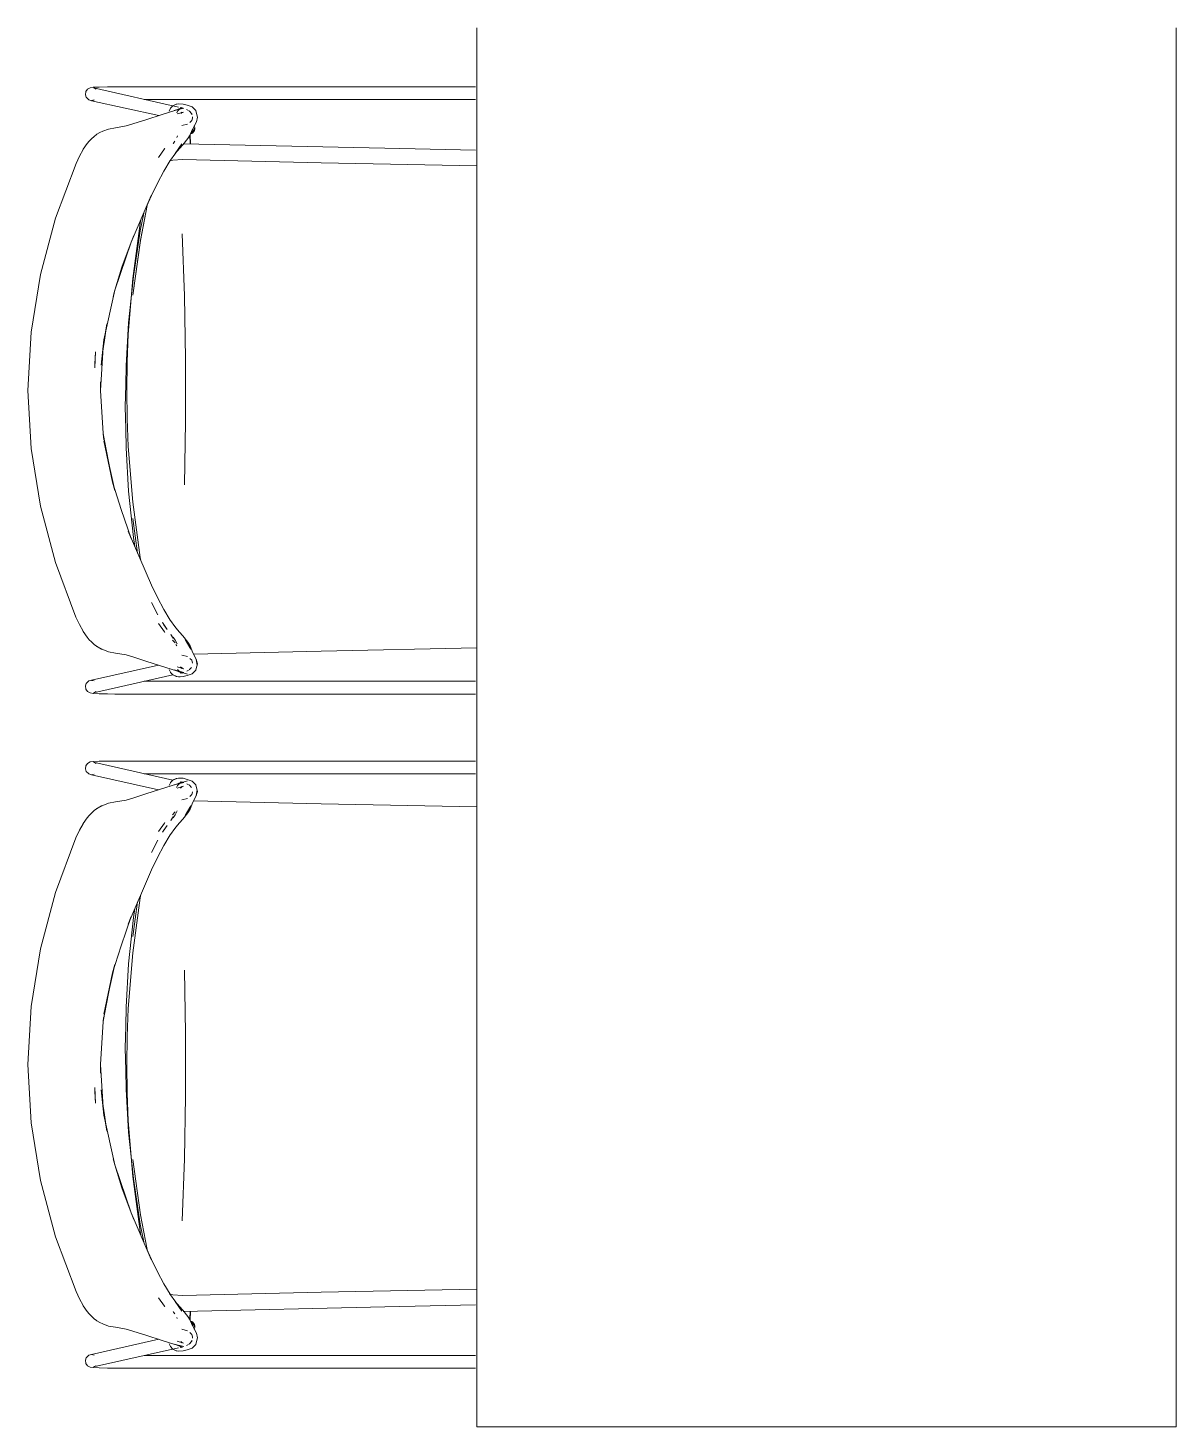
# Model space of a CAD drawing. Header units: millimetres. Extents: x 79795 to 317870, y -36033 to 97293.
# Drawn here: x 191839 to 192824, y 30507 to 31707 of the extents above; entities that cross this region are included whole.
import ezdxf

# ---------------------------------------------------------------- set-up
doc = ezdxf.new("R2010")
doc.units = ezdxf.units.MM
doc.header["$MEASUREMENT"] = 0
doc.layers.add('G-IMPT', color=8, linetype='CONTINUOUS', lineweight=9)
doc.layers.add('I-FURN', color=8, linetype='CONTINUOUS', lineweight=9)

msp = doc.modelspace()

# ---------------------------------------------------------------- linework, layer by layer
at = {"layer": 'G-IMPT'}
for p, q in [((191892.8, 31656.1), (191890.4, 31654.9)), ((191895.2, 31656.5), (191892.8, 31656.1)), ((191900.4, 31656.7), (191895.2, 31656.5)), ((191907.6, 31656.9), (191900.4, 31656.7)), ((191907.6, 31656.9), (191913.9, 31657)), ((192223.3, 31657), (191913.9, 31657)), ((191888.6, 31650.1), (191888.9, 31652.8)), ((191888.6, 31650.1), (191889.3, 31648)), ((191890.4, 31654.9), (191888.9, 31652.8)), ((191889.6, 31647.7), (191889.3, 31648)), ((191889.6, 31647.7), (191891.4, 31645.8)), ((191891.4, 31645.8), (191891.1, 31646.1)), ((191893.9, 31645), (191891.4, 31645.8)), ((191896.2, 31645.7), (191893.7, 31645.3)), ((191896, 31645.6), (191893.7, 31645.3)), ((191893.9, 31645), (191951.5, 31632.2)), ((191968.4, 31639.4), (191895.5, 31655.9)), ((191895.5, 31655.9), (191897.6, 31654.8)), ((191897.4, 31655.1), (191897.6, 31654.8)), ((192223.3, 31646.1), (191939, 31646.1)), ((191953.6, 31632.9), (191941.2, 31629)), ((191965.4, 31636.7), (191953.6, 31632.9)), ((191960.4, 31636), (191961.6, 31638.5)), ((191960.4, 31635.9), (191961.6, 31638.5)), ((191961.5, 31638.3), (191960.4, 31635.9)), ((191960.4, 31636), (191960.4, 31635.9)), ((191961.5, 31638.3), (191961.6, 31638.5)), ((191963.4, 31640.4), (191961.6, 31638.5)), ((191963.4, 31640.4), (191963.7, 31640.6)), ((191966.6, 31642), (191963.7, 31640.6)), ((191972.9, 31638.5), (191964.7, 31636.5)), ((191970.6, 31638.3), (191964.7, 31636.5)), ((191965.4, 31636.7), (191972.9, 31638.5)), ((191966.9, 31642.1), (191966.6, 31642)), ((191966.9, 31642.1), (191968.6, 31642.4)), ((191967, 31634.5), (191967.7, 31635.9)), ((191972.8, 31635.3), (191967.3, 31633.7)), ((191969.4, 31637.8), (191968, 31636.3)), ((191968.3, 31637.6), (191971.5, 31639.1)), ((191968.3, 31637.6), (191970.6, 31638.3)), ((191972.6, 31642.1), (191968.6, 31642.4)), ((191969.4, 31637.8), (191971.5, 31639.1)), ((191971.9, 31638.7), (191969.9, 31639.1)), ((191970.5, 31634), (191971.5, 31635.1)), ((191970.5, 31634), (191971.1, 31634.8)), ((191972.8, 31635.3), (191970.7, 31634.4)), ((191971.5, 31635.1), (191970.7, 31634.4)), ((191972.6, 31642.1), (191975.8, 31641.1)), ((191975.4, 31637.5), (191977.1, 31636.7)), ((191980.1, 31639.8), (191975.8, 31641.1)), ((191975.9, 31637.1), (191977.1, 31636.7)), ((191979.9, 31633.7), (191977.7, 31636.4)), ((191978.9, 31634.8), (191980.1, 31633.2)), ((191978.9, 31634.8), (191979.3, 31634.2)), ((191980.1, 31633.2), (191979.3, 31634.2)), ((191980.1, 31639.8), (191983.2, 31636.5)), ((191983.2, 31636.5), (191983.7, 31635.2)), ((191983.7, 31635.2), (191984.8, 31631)), ((191903.4, 31618.9), (191908.3, 31620.7)), ((191914.3, 31621.8), (191908.3, 31620.7)), ((191914.3, 31621.8), (191923.6, 31623.5)), ((191923.6, 31623.5), (191929.2, 31625.1)), ((191941.2, 31629), (191929.2, 31625.1)), ((191976.2, 31624.9), (191971.4, 31623.6)), ((191979.8, 31628.1), (191978.1, 31626.3)), ((191978.4, 31615.6), (191980.6, 31620.5)), ((191984, 31626.9), (191979.6, 31618.5)), ((191980.6, 31620.5), (191979.6, 31618.5)), ((191979.8, 31628.1), (191980.1, 31628.7)), ((191980.1, 31628.7), (191980.5, 31630.6)), ((191980.6, 31631.2), (191980.5, 31630.6)), ((191984, 31626.9), (191984.8, 31631)), ((191886.8, 31603.4), (191890.2, 31608.3)), ((191890.2, 31608.3), (191891.9, 31610.4)), ((191893.7, 31612.2), (191891.9, 31610.4)), ((191896.2, 31614.4), (191893.7, 31612.2)), ((191898.1, 31616), (191896.2, 31614.4)), ((191898.1, 31616), (191898.5, 31616.2)), ((191898.5, 31616.2), (191901.1, 31617.7)), ((191903.4, 31618.9), (191901.1, 31617.7)), ((191963.8, 31608.1), (191964.2, 31608.7)), ((191965.3, 31610.3), (191964.2, 31608.7)), ((191967, 31613.5), (191967.5, 31614.9)), ((191976.4, 31612.5), (191972.1, 31607.1)), ((191972.5, 31608.1), (192145.4, 31604.3)), ((191978.4, 31615.6), (191976.4, 31612.5)), ((191978.2, 31615.3), (191978.5, 31608)), ((191978.2, 31615.3), (191978.5, 31608)), ((191978.9, 31607.9), (191978.6, 31616)), ((191880.6, 31591.1), (191883.4, 31597.5)), ((191883.4, 31597.5), (191886.6, 31603.1)), ((191886.8, 31603.4), (191886.6, 31603.1)), ((191956.5, 31603.8), (191951.2, 31596.4)), ((191956.8, 31604.2), (191956.5, 31603.8)), ((191966.2, 31600.2), (191960.7, 31592.8)), ((191971.3, 31607.9), (191965.7, 31599.7)), ((191969.2, 31603.9), (191965.7, 31599.7)), ((191971.3, 31607.9), (191966.2, 31600.2)), ((191969.2, 31603.9), (191972.1, 31607.1)), ((192223.3, 31602.6), (192145.4, 31604.3)), ((191863, 31544.3), (191880.6, 31591.1)), ((191950.4, 31574.2), (191955.9, 31584.6)), ((191955.9, 31584.6), (191961.3, 31593.6)), ((191960.7, 31593.3), (191963.6, 31594)), ((191960.7, 31592.8), (191961.3, 31593.6)), ((191963.6, 31594), (191971.9, 31594.5)), ((191971.9, 31594.5), (192090.8, 31591.8)), ((192224.4, 31589.1), (192090.8, 31591.8)), ((191950.4, 31574.2), (191945.2, 31563.6)), ((191927.9, 31523.6), (191945.1, 31563.6)), ((191941, 31554.2), (191945.1, 31563.6)), ((191941, 31554.2), (191945.2, 31563.6)), ((191935.7, 31533.4), (191938.6, 31548.6)), ((191935.8, 31525.2), (191941.5, 31555.1)), ((191941.5, 31555.1), (191935.9, 31525.4)), ((191850, 31495.8), (191863, 31544.3)), ((191929.2, 31492.5), (191935.6, 31539.8)), ((191935.6, 31539.8), (191936.2, 31543)), ((191930.1, 31529.4), (191927.9, 31523.6)), ((191930.1, 31529.4), (191927.9, 31523.6)), ((191929.4, 31478.1), (191935.9, 31525.4)), ((191935.8, 31525.2), (191929.4, 31478.1)), ((191935.7, 31533.4), (191929.8, 31494.3)), ((191971.5, 31530.7), (191973.6, 31477.5)), ((191927.9, 31523.6), (191913.8, 31482.4)), ((191927.9, 31523.6), (191919.9, 31502.1)), ((191927.9, 31523.6), (191919.9, 31502.1)), ((191913.8, 31482.4), (191919.9, 31502.1)), ((191919.9, 31502.1), (191913.9, 31482.4)), ((191850, 31495.8), (191841.9, 31446.5)), ((191925.4, 31444.7), (191929.2, 31492.5)), ((191929.8, 31494.3), (191925.7, 31454.5)), ((191904.5, 31439.9), (191913.8, 31482.4)), ((191913.8, 31482.4), (191912.4, 31477.2)), ((191912.4, 31477.2), (191913.9, 31482.4)), ((191974.6, 31423.6), (191973.6, 31477.5)), ((191907, 31453.7), (191904.9, 31439.6)), ((191907, 31453.7), (191905.7, 31446.6)), ((191925.7, 31454.5), (191923.6, 31417.5)), ((191839.3, 31396.5), (191841.9, 31446.5)), ((191925.4, 31444.7), (191924.4, 31420.6)), ((191897.3, 31429.6), (191896.6, 31416)), ((191896.7, 31419.4), (191897.3, 31429.6)), ((191901.5, 31396.5), (191903.8, 31433.5)), ((191904.5, 31439.9), (191902.1, 31418.3)), ((191902.1, 31418.3), (191903.2, 31428.6)), ((191904.5, 31439.9), (191903.2, 31428.6)), ((191904.9, 31439.6), (191903.2, 31428.6)), ((191903.8, 31433.5), (191903.2, 31428.6)), ((191923.6, 31417.5), (191923.2, 31401.2)), ((191924.4, 31420.6), (191924.1, 31396.5)), ((191974.6, 31423.6), (191974.6, 31369.5)), ((191839.3, 31396.5), (191841.9, 31346.6)), ((191901.5, 31396.5), (191901.6, 31404)), ((191901.5, 31396.5), (191901.6, 31404)), ((191903.9, 31359.6), (191901.5, 31396.5)), ((191923.2, 31401.2), (191922.8, 31382.3)), ((191924.1, 31396.5), (191924.4, 31372.5)), ((191923.2, 31363.5), (191922.8, 31382.3)), ((191925.4, 31348.4), (191924.4, 31372.5)), ((191973.6, 31315.6), (191974.6, 31369.5)), ((191903.8, 31359.6), (191904.9, 31353.2)), ((191903.8, 31359.6), (191904.2, 31356.1)), ((191903.9, 31359.6), (191904.4, 31354.2)), ((191923.2, 31363.5), (191923.6, 31347.2)), ((191850, 31297.2), (191841.9, 31346.6)), ((191913.8, 31310.7), (191904.5, 31353.2)), ((191911.9, 31317.7), (191904.5, 31353.2)), ((191904.9, 31353.2), (191911.9, 31317.7)), ((191925.7, 31310.1), (191923.6, 31347.2)), ((191929.2, 31300.6), (191925.4, 31348.4)), ((191913.8, 31310.7), (191911.9, 31317.7)), ((191911.9, 31317.7), (191914.1, 31310.7)), ((191919.3, 31294.5), (191914.1, 31310.7)), ((191925.7, 31310.1), (191929.8, 31270.4)), ((191863, 31248.8), (191850, 31297.2)), ((191929.2, 31300.6), (191935.6, 31253.3)), ((191919.3, 31294.5), (191927.9, 31269.5)), ((191933.4, 31256.9), (191929.4, 31286.5)), ((191933.4, 31256.9), (191929.4, 31286.5)), ((191927.9, 31269.5), (191925.3, 31275.9)), ((191945.2, 31229.5), (191925.3, 31275.9)), ((191930.9, 31262.7), (191929.8, 31270.4)), ((191863, 31248.8), (191880.5, 31202.1)), ((191935.6, 31253.3), (191936.1, 31250.7)), ((191945.2, 31229.5), (191950.4, 31218.9)), ((191950.7, 31204.1), (191945.2, 31214.5)), ((191945.2, 31214.5), (191950.2, 31205.1)), ((191950.4, 31218.9), (191955.9, 31208.5)), ((191880.5, 31202.1), (191883.4, 31195.6)), ((191950.7, 31204.1), (191950.2, 31205.1)), ((191961.3, 31199.5), (191955.9, 31208.5)), ((191966.2, 31192.9), (191960.7, 31200.3)), ((191961.3, 31199.5), (191960.7, 31200.3)), ((191886.6, 31190), (191883.4, 31195.6)), ((191886.6, 31190), (191886.8, 31189.7)), ((191890.2, 31184.8), (191886.8, 31189.7)), ((191951.2, 31196.6), (191956.5, 31189.3)), ((191958.7, 31191.3), (191954.7, 31197.3)), ((191954.7, 31197.3), (191956, 31195.3)), ((191958.7, 31191.3), (191956, 31195.3)), ((191956.8, 31188.8), (191956.5, 31189.3)), ((191966.2, 31192.9), (191969.2, 31189.2)), ((191972.1, 31186), (191969.2, 31189.2)), ((191890.2, 31184.8), (191891.9, 31182.7)), ((191893.7, 31180.9), (191891.9, 31182.7)), ((191893.7, 31180.9), (191894.3, 31180.4)), ((191896.2, 31178.6), (191894.3, 31180.4)), ((191898.1, 31177.1), (191896.2, 31178.6)), ((191902.4, 31174.7), (191898.1, 31177.1)), ((191898.1, 31177.1), (191898.5, 31176.9)), ((191898.1, 31177.1), (191903.4, 31174.2)), ((191898.5, 31176.9), (191901.1, 31175.4)), ((191962.3, 31186.5), (191961.9, 31187.1)), ((191964, 31184), (191961.9, 31187.1)), ((191962.3, 31186.5), (191964, 31184)), ((191965.5, 31179.9), (191963.3, 31182.3)), ((191965.6, 31182.2), (191963.8, 31184.9)), ((191964.2, 31184.4), (191963.8, 31184.9)), ((191965.6, 31182.2), (191964.2, 31184.4)), ((191965.6, 31182.2), (191965.3, 31182.8)), ((191967.2, 31179), (191965.3, 31182.8)), ((191965.6, 31182.2), (191967.2, 31179)), ((191966.3, 31178.7), (191967.1, 31177.5)), ((191976.4, 31180.5), (191972.1, 31186)), ((191976.6, 31179.3), (191974.3, 31182.9)), ((191974.3, 31182.9), (191979.1, 31174.6)), ((191978.4, 31177.5), (191976.4, 31180.5)), ((191976.6, 31179.3), (191979.1, 31174.6)), ((191978.4, 31177.5), (191980.9, 31171.4)), ((191901.1, 31175.4), (191903.4, 31174.2)), ((191902.4, 31174.7), (191903.4, 31174.2)), ((191908.3, 31172.4), (191903.4, 31174.2)), ((191914.4, 31171.2), (191908.3, 31172.4)), ((191923.6, 31169.6), (191914.4, 31171.2)), ((191923.6, 31169.6), (191929.2, 31167.9)), ((191929.2, 31167.9), (191941.2, 31164.1)), ((191941.2, 31164.1), (191962.3, 31157.3)), ((191976.2, 31168.2), (191971.4, 31169.5)), ((191979.8, 31165), (191978.3, 31166.6)), ((191979.8, 31165), (191980.3, 31164)), ((191980.4, 31162.5), (191980.3, 31164)), ((191983.9, 31165.4), (191980.9, 31171.4)), ((191981.4, 31170.4), (192090.8, 31172.9)), ((191984.8, 31162.1), (191983.6, 31165.8)), ((191984.4, 31160.7), (191983.6, 31165.8)), ((191984.4, 31160.7), (191983.9, 31165.4)), ((192090.8, 31172.9), (192224.4, 31175.6)), ((191951.3, 31160.9), (191893.9, 31148.1)), ((191895.5, 31137.2), (191963.7, 31152.6)), ((191960.4, 31157), (191960.4, 31157.2)), ((191960.4, 31157), (191961.5, 31154.8)), ((191961.5, 31154.8), (191961.6, 31154.6)), ((191963.7, 31152.5), (191961.6, 31154.6)), ((191961.9, 31154.3), (191963.4, 31152.7)), ((191961.9, 31154.3), (191963.7, 31152.5)), ((191970.6, 31154.8), (191962.3, 31157.3)), ((191966.9, 31151), (191963.4, 31152.7)), ((191963.4, 31152.7), (191966.6, 31151.1)), ((191963.4, 31152.7), (191963.7, 31152.5)), ((191966.9, 31151), (191963.7, 31152.5)), ((191972.9, 31154.6), (191964.8, 31156.7)), ((191964.8, 31156.7), (191966, 31156.3)), ((191972.9, 31154.6), (191966, 31156.3)), ((191972.8, 31157.8), (191967.3, 31159.3)), ((191969.4, 31155.3), (191967.7, 31157.1)), ((191971.5, 31154), (191968.3, 31155.5)), ((191976.2, 31153.2), (191968.3, 31155.5)), ((191971.5, 31154), (191969.4, 31155.3)), ((191969.9, 31154), (191971.8, 31154.4)), ((191971.5, 31158), (191970.1, 31159.5)), ((191970.1, 31159.5), (191971, 31158.4)), ((191971.5, 31158), (191970.4, 31159)), ((191972.8, 31157.8), (191970.4, 31159)), ((191976.2, 31153.2), (191970.6, 31154.8)), ((191977.1, 31156.4), (191975.5, 31155.6)), ((191975.8, 31152), (191980.1, 31153.3)), ((191976, 31156), (191977.1, 31156.4)), ((191976.1, 31156), (191977.1, 31156.4)), ((191979.6, 31158.9), (191977.6, 31156.7)), ((191983.2, 31156.6), (191980.1, 31153.3)), ((191983.7, 31157.9), (191983.2, 31156.6)), ((191984.8, 31162.1), (191983.7, 31157.9)), ((191889.3, 31145.1), (191888.6, 31143)), ((191888.9, 31140.3), (191888.6, 31143)), ((191890.4, 31138.2), (191888.9, 31140.3)), ((191889.3, 31145.1), (191891.1, 31147)), ((191891.4, 31147.3), (191891.1, 31147)), ((191893.9, 31148.1), (191891.4, 31147.3)), ((191896.2, 31147.4), (191893.7, 31147.8)), ((191896, 31147.5), (191893.7, 31147.8)), ((191939, 31147), (192223.3, 31147)), ((191966.9, 31151), (191966.6, 31151.1)), ((191966.9, 31151), (191968.6, 31150.7)), ((191969.8, 31150.8), (191968.6, 31150.7)), ((191972.6, 31151), (191969.8, 31150.8)), ((191975.8, 31152), (191972.6, 31151)), ((191892.8, 31137), (191890.4, 31138.2)), ((191892.8, 31137), (191895.2, 31136.6)), ((191895.2, 31136.6), (191900.4, 31136.3)), ((191895.5, 31137.2), (191897.6, 31138.2)), ((191897.6, 31138.2), (191897.4, 31138)), ((191900.4, 31136.3), (191907.6, 31136.2)), ((191913.9, 31136.1), (191907.6, 31136.2)), ((192223.3, 31136.1), (191913.9, 31136.1)), ((191888.9, 31074.4), (191888.6, 31071.8)), ((191889.3, 31069.6), (191888.6, 31071.8)), ((191890.4, 31076.6), (191888.9, 31074.4)), ((191889.3, 31069.6), (191891.1, 31067.8)), ((191892.8, 31077.8), (191890.4, 31076.6)), ((191892.8, 31077.8), (191895.2, 31078.1)), ((191895.2, 31078.1), (191900.4, 31078.4)), ((191895.5, 31077.5), (191963.7, 31062.2)), ((191895.5, 31077.5), (191897.6, 31076.5)), ((191897.6, 31076.5), (191897.4, 31076.7)), ((191900.4, 31078.4), (191907.6, 31078.6)), ((191913.9, 31078.6), (191907.6, 31078.6)), ((192223.3, 31078.6), (191913.9, 31078.6)), ((191891.4, 31067.5), (191891.1, 31067.8)), ((191893.9, 31066.7), (191891.4, 31067.5)), ((191896.2, 31067.4), (191893.7, 31066.9)), ((191896, 31067.3), (191893.7, 31066.9)), ((191951.3, 31053.8), (191893.9, 31066.7)), ((191939, 31067.7), (192223.3, 31067.7)), ((191941.2, 31050.7), (191962.3, 31057.4)), ((191960.4, 31057.7), (191961.5, 31060)), ((191960.4, 31057.7), (191960.4, 31057.6)), ((191961.5, 31060), (191961.6, 31060.2)), ((191963.7, 31062.2), (191961.6, 31060.2)), ((191961.9, 31060.4), (191963.7, 31062.2)), ((191961.9, 31060.4), (191963.4, 31062.1)), ((191970.6, 31060), (191962.3, 31057.4)), ((191966.9, 31063.7), (191963.4, 31062.1)), ((191963.4, 31062.1), (191966.6, 31063.7)), ((191963.4, 31062.1), (191963.7, 31062.2)), ((191966.9, 31063.7), (191963.7, 31062.2)), ((191972.9, 31060.1), (191964.8, 31058.1)), ((191964.8, 31058.1), (191966, 31058.4)), ((191972.9, 31060.1), (191966, 31058.4)), ((191966.9, 31063.7), (191966.6, 31063.7)), ((191966.8, 31055.8), (191967.7, 31057.6)), ((191966.9, 31063.7), (191968.6, 31064)), ((191972.8, 31057), (191967.3, 31055.4)), ((191969.4, 31059.4), (191967.7, 31057.6)), ((191976.2, 31061.6), (191968.3, 31059.2)), ((191971.5, 31060.8), (191968.3, 31059.2)), ((191969.8, 31063.9), (191968.6, 31064)), ((191971.5, 31060.8), (191969.4, 31059.4)), ((191972.6, 31063.8), (191969.8, 31063.9)), ((191969.9, 31060.8), (191971.8, 31060.3)), ((191971.5, 31056.7), (191970.1, 31055.3)), ((191970.1, 31055.3), (191971, 31056.4)), ((191972.8, 31057), (191970.4, 31055.8)), ((191971.5, 31056.7), (191970.4, 31055.8)), ((191976.2, 31061.6), (191970.6, 31060)), ((191975.8, 31062.8), (191972.6, 31063.8)), ((191977.1, 31058.4), (191975.5, 31059.1)), ((191975.8, 31062.8), (191980.1, 31061.4)), ((191975.9, 31058.8), (191977.1, 31058.4)), ((191979.6, 31055.8), (191977.6, 31058.1)), ((191983.2, 31058.2), (191980.1, 31061.4)), ((191983.7, 31056.9), (191983.2, 31058.2)), ((191984.8, 31052.6), (191983.7, 31056.9)), ((191923.6, 31045.1), (191914.4, 31043.5)), ((191923.6, 31045.1), (191929.2, 31046.8)), ((191929.2, 31046.8), (191941.2, 31050.7)), ((191976.2, 31046.6), (191971.4, 31045.2)), ((191979.8, 31049.8), (191978.3, 31048.1)), ((191979.8, 31049.8), (191980.3, 31050.7)), ((191980.4, 31052.3), (191980.3, 31050.7)), ((191983.9, 31049.4), (191980.9, 31043.4)), ((191981.4, 31044.4), (192090.8, 31041.9)), ((191984.4, 31054), (191983.6, 31049)), ((191984.8, 31052.6), (191983.6, 31049)), ((191984.4, 31054), (191983.9, 31049.4)), ((191890.2, 31030), (191891.9, 31032)), ((191893.7, 31033.9), (191891.9, 31032)), ((191893.7, 31033.9), (191894.3, 31034.4)), ((191896.2, 31036.1), (191894.3, 31034.4)), ((191898.1, 31037.6), (191896.2, 31036.1)), ((191898.1, 31037.6), (191903.4, 31040.6)), ((191902.4, 31040.1), (191898.1, 31037.6)), ((191898.1, 31037.6), (191898.5, 31037.9)), ((191898.5, 31037.9), (191901.1, 31039.4)), ((191901.1, 31039.4), (191903.4, 31040.6)), ((191902.4, 31040.1), (191903.4, 31040.6)), ((191908.3, 31042.4), (191903.4, 31040.6)), ((191914.4, 31043.5), (191908.3, 31042.4)), ((191965.5, 31034.9), (191963.3, 31032.5)), ((191965.6, 31032.6), (191963.8, 31029.8)), ((191965.6, 31032.6), (191964.2, 31030.4)), ((191967.2, 31035.8), (191965.3, 31032)), ((191965.6, 31032.6), (191965.3, 31032)), ((191965.6, 31032.6), (191967.2, 31035.8)), ((191976.4, 31034.2), (191972.1, 31028.8)), ((191974.3, 31031.8), (191979.1, 31040.1)), ((191976.6, 31035.5), (191974.3, 31031.8)), ((191978.4, 31037.3), (191976.4, 31034.2)), ((191976.6, 31035.5), (191979.1, 31040.1)), ((191978.4, 31037.3), (191980.9, 31043.4)), ((192090.8, 31041.9), (192224.4, 31039.2)), ((191886.6, 31024.8), (191883.4, 31019.2)), ((191886.6, 31024.8), (191886.8, 31025.1)), ((191890.2, 31030), (191886.8, 31025.1)), ((191951.2, 31018.1), (191956.5, 31025.4)), ((191958.7, 31023.4), (191954.7, 31017.5)), ((191958.7, 31023.4), (191956, 31019.4)), ((191956.8, 31025.9), (191956.5, 31025.4)), ((191966.2, 31021.8), (191960.7, 31014.5)), ((191964, 31030.7), (191961.9, 31027.6)), ((191962.3, 31028.2), (191961.9, 31027.6)), ((191962.3, 31028.2), (191964, 31030.7)), ((191964.2, 31030.4), (191963.8, 31029.8)), ((191966.2, 31021.8), (191969.2, 31025.6)), ((191972.1, 31028.8), (191969.2, 31025.6)), ((191863, 30965.9), (191880.5, 31012.7)), ((191880.5, 31012.7), (191883.4, 31019.2)), ((191950.7, 31010.6), (191945.2, 31000.2)), ((191945.2, 31000.2), (191950.2, 31009.7)), ((191950.7, 31010.6), (191950.2, 31009.7)), ((191954.7, 31017.5), (191956, 31019.4)), ((191961.3, 31015.2), (191955.9, 31006.3)), ((191961.3, 31015.2), (191960.7, 31014.5)), ((191950.4, 30995.8), (191955.9, 31006.3)), ((191945.2, 30985.2), (191925.3, 30938.8)), ((191945.2, 30985.2), (191950.4, 30995.8)), ((191863, 30965.9), (191850, 30917.5)), ((191929.2, 30914.2), (191935.6, 30961.4)), ((191935.6, 30961.4), (191936.1, 30964.1)), ((191933.4, 30957.9), (191929.4, 30928.2)), ((191933.4, 30957.8), (191929.4, 30928.2)), ((191930.9, 30952), (191929.8, 30944.4)), ((191919.3, 30920.2), (191927.9, 30945.3)), ((191927.9, 30945.3), (191925.3, 30938.8)), ((191925.7, 30904.6), (191929.8, 30944.4)), ((191850, 30917.5), (191841.9, 30868.1)), ((191919.3, 30920.2), (191914.1, 30904)), ((191929.2, 30914.2), (191925.4, 30866.3)), ((191913.8, 30904.1), (191904.5, 30861.6)), ((191913.8, 30904.1), (191911.9, 30897)), ((191911.9, 30897), (191914.1, 30904)), ((191925.7, 30904.6), (191923.6, 30867.6)), ((191911.9, 30897), (191904.5, 30861.6)), ((191904.9, 30861.5), (191911.9, 30897)), ((191973.6, 30899.2), (191974.6, 30845.2)), ((191839.3, 30818.2), (191841.9, 30868.1)), ((191923.2, 30851.3), (191923.6, 30867.6)), ((191925.4, 30866.3), (191924.4, 30842.3)), ((191903.9, 30855.2), (191901.5, 30818.2)), ((191903.8, 30855.2), (191904.9, 30861.5)), ((191903.8, 30855.2), (191904.2, 30858.7)), ((191903.9, 30855.2), (191904.3, 30859.3)), ((191923.2, 30851.3), (191922.8, 30832.4)), ((191924.1, 30818.2), (191924.4, 30842.3)), ((191974.6, 30791.2), (191974.6, 30845.2)), ((191923.2, 30813.6), (191922.8, 30832.4)), ((191839.3, 30818.2), (191841.9, 30768.3)), ((191901.5, 30818.2), (191903.8, 30781.3)), ((191901.5, 30818.2), (191901.6, 30810.8)), ((191901.5, 30818.2), (191901.6, 30810.8)), ((191924.4, 30794.1), (191924.1, 30818.2)), ((191923.6, 30797.3), (191923.2, 30813.6)), ((191897.3, 30785.1), (191896.6, 30798.7)), ((191896.7, 30795.3), (191897.3, 30785.1)), ((191904.5, 30774.8), (191902.1, 30796.5)), ((191902.1, 30796.5), (191903.2, 30786.2)), ((191925.7, 30760.2), (191923.6, 30797.3)), ((191925.4, 30770.1), (191924.4, 30794.1)), ((191903.8, 30781.3), (191903.2, 30786.2)), ((191904.5, 30774.8), (191903.2, 30786.2)), ((191904.9, 30775.1), (191903.2, 30786.2)), ((191974.6, 30791.2), (191973.6, 30737.3)), ((191850, 30718.9), (191841.9, 30768.3)), ((191904.5, 30774.8), (191913.8, 30732.3)), ((191907, 30761), (191904.9, 30775.1)), ((191907, 30761), (191905.7, 30768.2)), ((191925.4, 30770.1), (191929.2, 30722.3)), ((191929.8, 30720.5), (191925.7, 30760.2)), ((191913.8, 30732.3), (191912.4, 30737.5)), ((191912.4, 30737.5), (191913.9, 30732.3)), ((191927.9, 30691.2), (191913.8, 30732.3)), ((191913.8, 30732.3), (191919.9, 30712.6)), ((191919.9, 30712.6), (191913.9, 30732.3)), ((191935.8, 30689.5), (191929.4, 30736.7)), ((191929.4, 30736.7), (191935.9, 30689.4)), ((191971.5, 30684.1), (191973.6, 30737.3)), ((191929.2, 30722.3), (191935.6, 30675)), ((191935.7, 30681.3), (191929.8, 30720.5)), ((191850, 30718.9), (191863, 30670.5)), ((191927.9, 30691.2), (191919.9, 30712.6)), ((191927.9, 30691.1), (191919.9, 30712.6)), ((191930.1, 30685.4), (191927.9, 30691.2)), ((191927.9, 30691.2), (191945.1, 30651.2)), ((191930.1, 30685.4), (191927.9, 30691.1)), ((191935.8, 30689.5), (191941.5, 30659.6)), ((191941.5, 30659.6), (191935.9, 30689.4)), ((191935.6, 30675), (191936.2, 30671.8)), ((191935.7, 30681.3), (191938.6, 30666.2)), ((191863, 30670.5), (191880.6, 30623.6)), ((191941, 30660.5), (191945.1, 30651.2)), ((191941, 30660.5), (191945.2, 30651.2)), ((191950.4, 30640.6), (191945.2, 30651.2)), ((191950.4, 30640.6), (191955.9, 30630.1)), ((191955.9, 30630.1), (191961.3, 30621.2)), ((192224.4, 30625.7), (192090.8, 30623)), ((191880.6, 30623.6), (191883.4, 30617.2)), ((191883.4, 30617.2), (191886.6, 30611.6)), ((191956.5, 30611), (191951.2, 30618.3)), ((191966.2, 30614.6), (191960.7, 30621.9)), ((191960.7, 30621.9), (191961.3, 30621.2)), ((191960.7, 30621.4), (191963.6, 30620.7)), ((191963.6, 30620.7), (191971.9, 30620.3)), ((191971.3, 30606.8), (191965.7, 30615.1)), ((191969.2, 30610.8), (191965.7, 30615.1)), ((191971.3, 30606.8), (191966.2, 30614.6)), ((191971.9, 30620.3), (192090.8, 30623)), ((192223.3, 30612.1), (192145.4, 30610.5)), ((191886.8, 30611.3), (191886.6, 30611.6)), ((191886.8, 30611.3), (191890.2, 30606.5)), ((191890.2, 30606.5), (191891.9, 30604.4)), ((191893.7, 30602.5), (191891.9, 30604.4)), ((191896.2, 30600.3), (191893.7, 30602.5)), ((191898.1, 30598.8), (191896.2, 30600.3)), ((191956.8, 30610.5), (191956.5, 30611)), ((191963.8, 30606.6), (191964.2, 30606)), ((191965.3, 30604.4), (191964.2, 30606)), ((191967, 30601.3), (191967.3, 30600.4)), ((191969.2, 30610.8), (191972.1, 30607.6)), ((191976.4, 30602.2), (191972.1, 30607.6)), ((191972.5, 30606.6), (192145.4, 30610.5)), ((191978.4, 30599.1), (191976.4, 30602.2)), ((191978.2, 30600.4), (191978.5, 30606.8)), ((191978.2, 30600.4), (191978.5, 30606.8)), ((191978.9, 30606.8), (191978.6, 30598.7)), ((191898.1, 30598.8), (191898.5, 30598.5)), ((191898.5, 30598.5), (191901.1, 30597)), ((191903.4, 30595.8), (191901.1, 30597)), ((191903.4, 30595.8), (191908.3, 30594)), ((191914.3, 30592.9), (191908.3, 30594)), ((191914.3, 30592.9), (191923.6, 30591.3)), ((191923.6, 30591.3), (191929.2, 30589.6)), ((191941.2, 30585.8), (191929.2, 30589.6)), ((191976.2, 30589.9), (191971.4, 30591.2)), ((191979.8, 30586.6), (191978.1, 30588.5)), ((191978.4, 30599.1), (191980.6, 30594.3)), ((191984, 30587.8), (191979.6, 30596.3)), ((191980.6, 30594.3), (191979.6, 30596.3)), ((191893.9, 30569.7), (191951.5, 30582.6)), ((191953.6, 30581.9), (191941.2, 30585.8)), ((191965.4, 30578.1), (191953.6, 30581.9)), ((191960.4, 30578.7), (191960.4, 30578.8)), ((191961.5, 30576.5), (191960.4, 30578.8)), ((191960.4, 30578.8), (191961.6, 30576.3)), ((191960.4, 30578.7), (191961.6, 30576.3)), ((191961.5, 30576.5), (191961.6, 30576.3)), ((191963.4, 30574.4), (191961.6, 30576.3)), ((191970.6, 30576.4), (191964.7, 30578.3)), ((191972.9, 30576.3), (191964.7, 30578.3)), ((191965.4, 30578.1), (191972.9, 30576.3)), ((191972.8, 30579.4), (191967.3, 30581)), ((191968.3, 30577.2), (191970.6, 30576.4)), ((191968.3, 30577.2), (191971.5, 30575.7)), ((191969.4, 30577), (191971.5, 30575.7)), ((191971.9, 30576.1), (191969.9, 30575.6)), ((191970.5, 30580.7), (191971.5, 30579.7)), ((191970.5, 30580.7), (191971.1, 30580)), ((191972.8, 30579.4), (191970.7, 30580.4)), ((191971.5, 30579.7), (191970.7, 30580.4)), ((191975.4, 30577.3), (191977.1, 30578.1)), ((191975.9, 30577.6), (191977.1, 30578.1)), ((191979.9, 30581), (191977.7, 30578.4)), ((191978.9, 30580), (191980.1, 30581.6)), ((191978.9, 30580), (191979.3, 30580.5)), ((191980.1, 30581.6), (191979.3, 30580.5)), ((191979.8, 30586.6), (191980.1, 30586.1)), ((191980.1, 30586.1), (191980.5, 30584.1)), ((191980.1, 30575), (191983.2, 30578.2)), ((191980.6, 30583.5), (191980.5, 30584.1)), ((191983.2, 30578.2), (191983.7, 30579.6)), ((191983.7, 30579.6), (191984.8, 30583.8)), ((191984, 30587.8), (191984.8, 30583.8)), ((191888.6, 30564.6), (191889.3, 30566.8)), ((191888.6, 30564.6), (191888.9, 30562)), ((191889.6, 30567.1), (191889.3, 30566.8)), ((191889.6, 30567.1), (191891.4, 30568.9)), ((191891.4, 30568.9), (191891.1, 30568.6)), ((191893.9, 30569.7), (191891.4, 30568.9)), ((191896.2, 30569), (191893.7, 30569.5)), ((191896, 30569.1), (191893.7, 30569.5)), ((191968.4, 30575.3), (191895.5, 30558.9)), ((192223.3, 30568.7), (191939, 30568.7)), ((191963.4, 30574.4), (191963.7, 30574.2)), ((191966.6, 30572.8), (191963.7, 30574.2)), ((191966.9, 30572.7), (191966.6, 30572.8)), ((191966.9, 30572.7), (191968.6, 30572.4)), ((191972.6, 30572.6), (191968.6, 30572.4)), ((191972.6, 30572.6), (191975.8, 30573.6)), ((191980.1, 30575), (191975.8, 30573.6)), ((191890.4, 30559.8), (191888.9, 30562)), ((191892.8, 30558.6), (191890.4, 30559.8)), ((191895.2, 30558.3), (191892.8, 30558.6)), ((191900.4, 30558), (191895.2, 30558.3)), ((191895.5, 30558.9), (191897.6, 30559.9)), ((191897.4, 30559.7), (191897.6, 30559.9)), ((191907.6, 30557.8), (191900.4, 30558)), ((191907.6, 30557.8), (191913.9, 30557.8)), ((192223.3, 30557.8), (191913.9, 30557.8))]:
    msp.add_line(p, q, dxfattribs=at)
at = {"layer": 'I-FURN'}
for p, q in [((192224.4, 31707.5), (192224.4, 30507.4)), ((192824.4, 30507.4), (192824.4, 31707.5)), ((191979.9, 31616.8), (191982.4, 31621.8)), ((191979.9, 31616.8), (191980.6, 31620.6)), ((191982.4, 31621.8), (191980.8, 31617.5)), ((191982.4, 31621.8), (191981.5, 31618.5)), ((191981.9, 31623.4), (191982.4, 31621.8)), ((191982.4, 31621.8), (191982.1, 31619.5)), ((191982.4, 31620.6), (191982.1, 31619.5)), ((191982.4, 31621.8), (191982.4, 31620.6)), ((191979.9, 31616.8), (191978.6, 31616.5)), ((191979.9, 31616.8), (191979.6, 31617.1)), ((191979.9, 31616.8), (191979.7, 31618.4)), ((191979.9, 31616.8), (191979.8, 31618.8)), ((191979.9, 31616.8), (191979.8, 31617.1)), ((191979.9, 31616.8), (191980.1, 31619.3)), ((191979.9, 31616.8), (191980.8, 31617.5)), ((191980.8, 31617.5), (191981.5, 31618.5)), ((191982.1, 31619.5), (191981.5, 31618.5)), ((191979.9, 30598), (191978.6, 30598.2)), ((191979.9, 30598), (191979.6, 30596.6)), ((191979.9, 30598), (191979.7, 30596.3)), ((191979.9, 30598), (191979.8, 30596)), ((191979.9, 30598), (191980.8, 30597.2)), ((191979.9, 30598), (191980.4, 30595.1)), ((191979.9, 30598), (191982.4, 30593)), ((191979.9, 30598), (191980.1, 30595.4)), ((191980.8, 30597.2), (191981.5, 30596.3)), ((191982.4, 30593), (191980.8, 30597.2)), ((191982.1, 30595.2), (191981.5, 30596.3)), ((191982.4, 30593), (191981.5, 30596.3)), ((191981.9, 30591.4), (191982.4, 30593)), ((191982.4, 30594.1), (191982.1, 30595.2)), ((191982.4, 30593), (191982.1, 30595.2)), ((191982.4, 30593), (191982.4, 30594.1)), ((192224.4, 30507.4), (192824.4, 30507.4))]:
    msp.add_line(p, q, dxfattribs=at)

doc.saveas('drawing.dxf')
